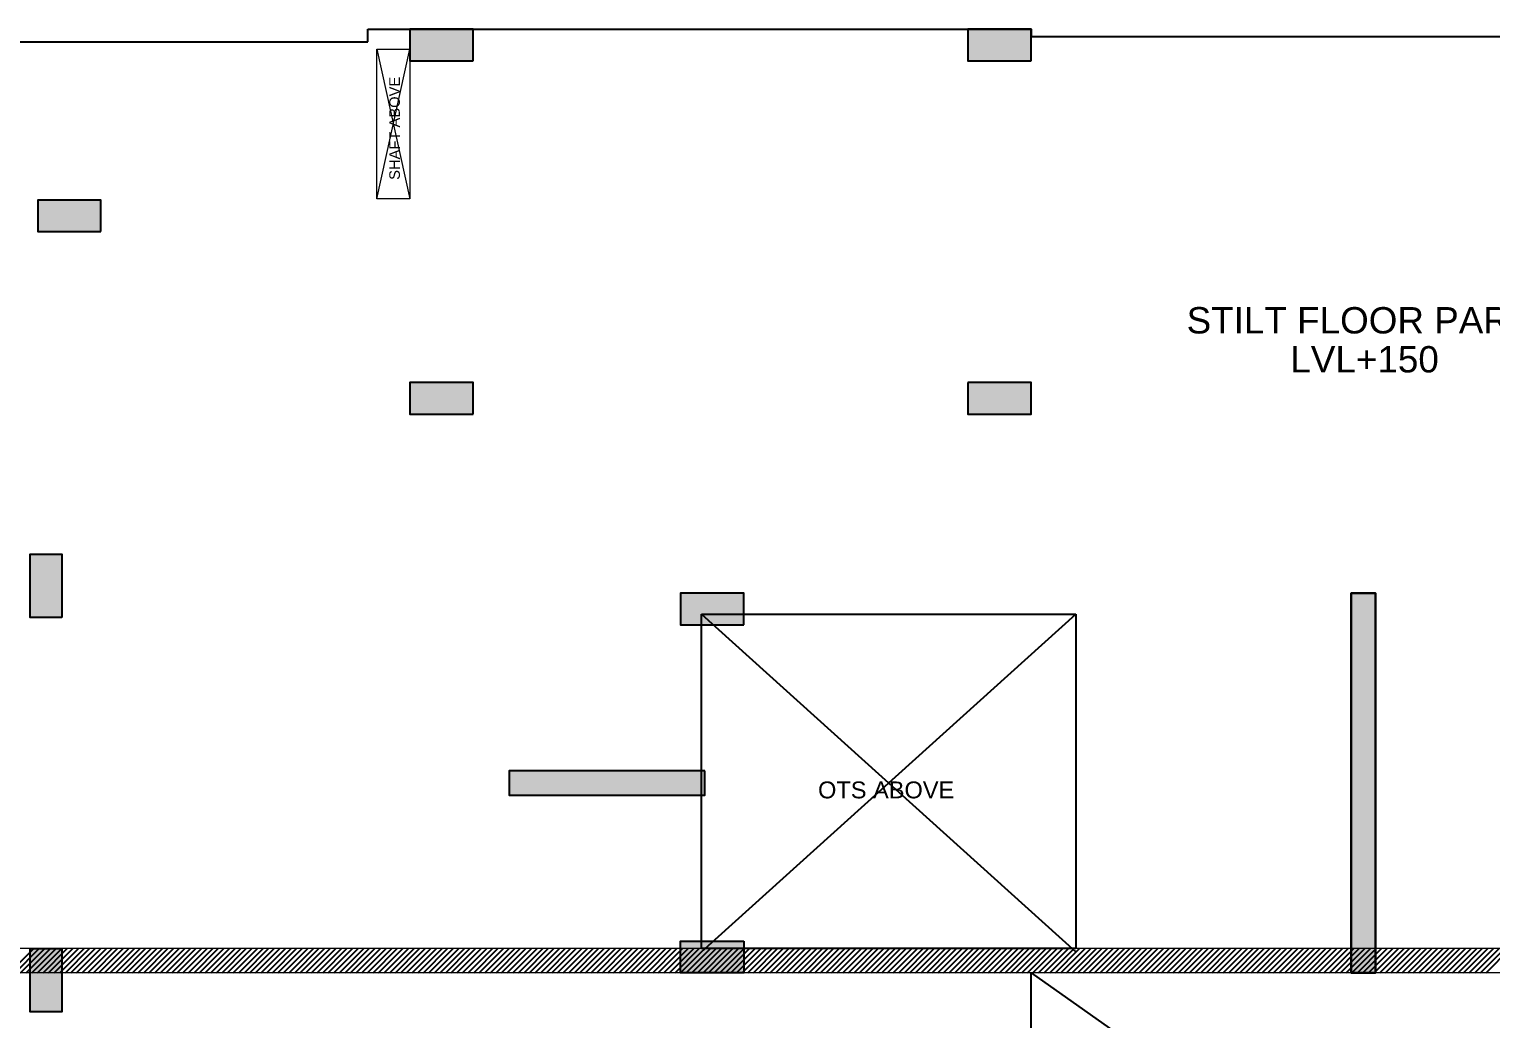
# Model space of a CAD drawing. Header units: millimetres. Extents: x 1277257 to 1543892, y 206696 to 309376.
# Drawn here: x 1302837 to 1316695, y 296270 to 305656 of the extents above; entities that cross this region are included whole.
import ezdxf

# ---------------------------------------------------------------- set-up
doc = ezdxf.new("R2010")
doc.units = ezdxf.units.MM
doc.header["$LTSCALE"] = 500
doc.header["$MEASUREMENT"] = 0
doc.linetypes.add('HIDDEN', pattern=[0.375, 0.25, -0.125])
for name, color, linetype in [('AHC-A-FURNITURE', 2, 'Continuous'), ('Cornice', 252, 'Continuous'), ('TEXT-RM NAME', 6, 'Continuous'), ('TOWER AREA COLUMN.', 6, 'Continuous')]:
    doc.layers.add(name, color=color, linetype=linetype)
doc.layers.add('TOWER COL HATCH', color=253, linetype='Continuous', lineweight=20)
doc.layers.add('Wall', color=2, linetype='Continuous', lineweight=15)
doc.styles.get("Standard").update_dxf_attribs({"font": 'arial.ttf'})

msp = doc.modelspace()

# ---------------------------------------------------------------- hatches: boundary and pattern name
at = {"layer": 'TOWER COL HATCH'}
h = msp.add_hatch(color=253, dxfattribs=at)
h.dxf.hatch_style = 1
h.paths.add_polyline_path([(1307047.1, 305356.4), (1307047.1, 305656.4), (1306447.1, 305656.4), (1306447.1, 305356.4)])
h = msp.add_hatch(color=253, dxfattribs=at)
h.dxf.hatch_style = 1
h.paths.add_polyline_path([(1312337.1, 305356.4), (1312337.1, 305656.4), (1311737.1, 305656.4), (1311737.1, 305356.4)])
h = msp.add_hatch(color=253, dxfattribs=at)
h.dxf.hatch_style = 1
h.paths.add_polyline_path([(1303517.1, 303736.4), (1303517.1, 304036.4), (1302917.1, 304036.4), (1302917.1, 303736.4)])
h = msp.add_hatch(color=253, dxfattribs=at)
h.dxf.hatch_style = 1
h.paths.add_polyline_path([(1307047.1, 302006.4), (1307047.1, 302306.4), (1306447.1, 302306.4), (1306447.1, 302006.4)])
h = msp.add_hatch(color=253, dxfattribs=at)
h.dxf.hatch_style = 1
h.paths.add_polyline_path([(1311737.1, 302306.4), (1311737.1, 302006.4), (1312337.1, 302006.4), (1312337.1, 302306.4)])
h = msp.add_hatch(color=253, dxfattribs=at)
h.dxf.hatch_style = 1
h.paths.add_polyline_path([(1303147.1, 300076.4), (1302847.1, 300076.4), (1302847.1, 300676.4), (1303147.1, 300676.4)])
h = msp.add_hatch(color=253, dxfattribs=at)
h.dxf.hatch_style = 1
h.paths.add_polyline_path([(1309612.1, 300006.4), (1309612.1, 300306.4), (1309012.1, 300306.4), (1309012.1, 300006.4)])
h = msp.add_hatch(color=253, dxfattribs=at)
h.dxf.hatch_style = 1
h.paths.add_polyline_path([(1315602.1, 296706.4), (1315602.1, 300306.4), (1315372.1, 300306.4), (1315372.1, 296706.4)])
h = msp.add_hatch(color=253, dxfattribs=at)
h.dxf.hatch_style = 1
h.paths.add_polyline_path([(1315372.1, 296706.4), (1315372.1, 300306.4), (1315602.1, 300306.4), (1315602.1, 296706.4)])
h = msp.add_hatch(color=253, dxfattribs=at)
h.dxf.hatch_style = 1
h.paths.add_polyline_path([(1309242.1, 298621.4), (1307387.1, 298621.4), (1307387.1, 298391.4), (1309242.1, 298391.4)])
h = msp.add_hatch(color=253, dxfattribs=at)
h.dxf.hatch_style = 1
h.paths.add_polyline_path([(1309612.1, 297006.4), (1309612.1, 296706.4), (1309012.1, 296706.4), (1309012.1, 297006.4)])
h = msp.add_hatch(color=253, dxfattribs=at)
h.dxf.hatch_style = 1
h.paths.add_polyline_path([(1302847.1, 296936.4), (1303147.1, 296936.4), (1303147.1, 296336.4), (1302847.1, 296336.4)])

# ---------------------------------------------------------------- linework, layer by layer
at = {"color": 6, "linetype": 'Continuous'}
for p, q in [((1306047.1, 305536.4), (1306047.1, 305656.4)), ((1306047.1, 305656.4), (1312337.1, 305656.4)), ((1312337.1, 305656.4), (1312337.1, 305586.4)), ((1312337.1, 305586.4), (1318637.1, 305586.4)), ((1301367.1, 305536.4), (1306047.1, 305536.4))]:
    msp.add_line(p, q, dxfattribs=at)
at = {"layer": 'AHC-A-FURNITURE', "color": 1, "linetype": 'Continuous', "ltscale": 50, "true_color": 0xff0000}
for p, q in [((1302649.5, 296706.4), (1302879.5, 296936.4)), ((1302702.5, 296706.4), (1302932.5, 296936.4)), ((1302755.5, 296706.4), (1302985.5, 296936.4)), ((1302808.6, 296706.4), (1303038.6, 296936.4)), ((1302861.6, 296706.4), (1303091.6, 296936.4)), ((1302914.6, 296706.4), (1303144.6, 296936.4)), ((1302967.7, 296706.4), (1303197.7, 296936.4)), ((1303020.7, 296706.4), (1303250.7, 296936.4)), ((1303073.7, 296706.4), (1303303.7, 296936.4)), ((1303126.8, 296706.4), (1303356.8, 296936.4)), ((1303179.8, 296706.4), (1303409.8, 296936.4)), ((1303232.8, 296706.4), (1303462.8, 296936.4)), ((1303285.9, 296706.4), (1303515.9, 296936.4)), ((1303338.9, 296706.4), (1303568.9, 296936.4)), ((1303391.9, 296706.4), (1303621.9, 296936.4)), ((1303445, 296706.4), (1303675, 296936.4)), ((1303498, 296706.4), (1303728, 296936.4)), ((1303551, 296706.4), (1303781, 296936.4)), ((1303604.1, 296706.4), (1303834.1, 296936.4)), ((1303657.1, 296706.4), (1303887.1, 296936.4)), ((1303710.1, 296706.4), (1303940.1, 296936.4)), ((1303763.2, 296706.4), (1303993.2, 296936.4)), ((1303816.2, 296706.4), (1304046.2, 296936.4)), ((1303869.2, 296706.4), (1304099.2, 296936.4)), ((1303922.3, 296706.4), (1304152.3, 296936.4)), ((1303975.3, 296706.4), (1304205.3, 296936.4)), ((1304028.3, 296706.4), (1304258.3, 296936.4)), ((1304081.4, 296706.4), (1304311.4, 296936.4)), ((1304134.4, 296706.4), (1304364.4, 296936.4)), ((1304187.4, 296706.4), (1304417.4, 296936.4)), ((1304240.5, 296706.4), (1304470.5, 296936.4)), ((1304293.5, 296706.4), (1304523.5, 296936.4)), ((1304346.5, 296706.4), (1304576.5, 296936.4)), ((1304399.6, 296706.4), (1304629.6, 296936.4)), ((1304452.6, 296706.4), (1304682.6, 296936.4)), ((1304505.6, 296706.4), (1304735.6, 296936.4)), ((1304558.7, 296706.4), (1304788.7, 296936.4)), ((1304611.7, 296706.4), (1304841.7, 296936.4)), ((1304664.7, 296706.4), (1304894.7, 296936.4)), ((1304717.8, 296706.4), (1304947.8, 296936.4)), ((1304770.8, 296706.4), (1305000.8, 296936.4)), ((1304823.8, 296706.4), (1305053.8, 296936.4)), ((1304876.9, 296706.4), (1305106.9, 296936.4)), ((1304929.9, 296706.4), (1305159.9, 296936.4)), ((1304982.9, 296706.4), (1305212.9, 296936.4)), ((1305036, 296706.4), (1305266, 296936.4)), ((1305089, 296706.4), (1305319, 296936.4)), ((1305142, 296706.4), (1305372, 296936.4)), ((1305195.1, 296706.4), (1305425.1, 296936.4)), ((1305248.1, 296706.4), (1305478.1, 296936.4)), ((1305301.1, 296706.4), (1305531.1, 296936.4)), ((1305354.2, 296706.4), (1305584.2, 296936.4)), ((1305407.2, 296706.4), (1305637.2, 296936.4)), ((1305460.2, 296706.4), (1305690.2, 296936.4)), ((1305513.2, 296706.4), (1305743.2, 296936.4)), ((1305566.3, 296706.4), (1305796.3, 296936.4)), ((1305619.3, 296706.4), (1305849.3, 296936.4)), ((1305672.3, 296706.4), (1305902.3, 296936.4)), ((1305725.4, 296706.4), (1305955.4, 296936.4)), ((1305778.4, 296706.4), (1306008.4, 296936.4)), ((1305831.4, 296706.4), (1306061.4, 296936.4)), ((1305884.5, 296706.4), (1306114.5, 296936.4)), ((1305937.5, 296706.4), (1306167.5, 296936.4)), ((1305990.5, 296706.4), (1306220.5, 296936.4)), ((1306043.6, 296706.4), (1306273.6, 296936.4)), ((1306096.6, 296706.4), (1306326.6, 296936.4)), ((1306149.6, 296706.4), (1306379.6, 296936.4)), ((1306202.7, 296706.4), (1306432.7, 296936.4)), ((1306255.7, 296706.4), (1306485.7, 296936.4)), ((1306308.7, 296706.4), (1306538.7, 296936.4)), ((1306361.8, 296706.4), (1306591.8, 296936.4)), ((1306414.8, 296706.4), (1306644.8, 296936.4)), ((1306467.8, 296706.4), (1306697.8, 296936.4)), ((1306520.9, 296706.4), (1306750.9, 296936.4)), ((1306573.9, 296706.4), (1306803.9, 296936.4)), ((1306626.9, 296706.4), (1306856.9, 296936.4)), ((1306680, 296706.4), (1306910, 296936.4)), ((1306733, 296706.4), (1306963, 296936.4)), ((1306786, 296706.4), (1307016, 296936.4)), ((1306839.1, 296706.4), (1307069.1, 296936.4)), ((1306892.1, 296706.4), (1307122.1, 296936.4)), ((1306945.1, 296706.4), (1307175.1, 296936.4)), ((1306998.2, 296706.4), (1307228.2, 296936.4)), ((1307051.2, 296706.4), (1307281.2, 296936.4)), ((1307104.2, 296706.4), (1307334.2, 296936.4)), ((1307157.3, 296706.4), (1307387.3, 296936.4)), ((1307210.3, 296706.4), (1307440.3, 296936.4)), ((1307263.3, 296706.4), (1307493.3, 296936.4)), ((1307316.4, 296706.4), (1307546.4, 296936.4)), ((1307369.4, 296706.4), (1307599.4, 296936.4)), ((1307422.4, 296706.4), (1307652.4, 296936.4)), ((1307475.5, 296706.4), (1307705.5, 296936.4)), ((1307528.5, 296706.4), (1307758.5, 296936.4)), ((1307581.5, 296706.4), (1307811.5, 296936.4)), ((1307634.6, 296706.4), (1307864.6, 296936.4)), ((1307687.6, 296706.4), (1307917.6, 296936.4)), ((1307740.6, 296706.4), (1307970.6, 296936.4)), ((1307793.7, 296706.4), (1308023.7, 296936.4)), ((1307846.7, 296706.4), (1308076.7, 296936.4)), ((1307899.7, 296706.4), (1308129.7, 296936.4)), ((1307952.8, 296706.4), (1308182.8, 296936.4)), ((1308005.8, 296706.4), (1308235.8, 296936.4)), ((1308058.8, 296706.4), (1308288.8, 296936.4)), ((1308111.9, 296706.4), (1308341.9, 296936.4)), ((1308164.9, 296706.4), (1308394.9, 296936.4)), ((1308217.9, 296706.4), (1308447.9, 296936.4)), ((1308271, 296706.4), (1308501, 296936.4)), ((1308324, 296706.4), (1308554, 296936.4)), ((1308377, 296706.4), (1308607, 296936.4)), ((1308430.1, 296706.4), (1308660.1, 296936.4)), ((1308483.1, 296706.4), (1308713.1, 296936.4)), ((1308536.1, 296706.4), (1308766.1, 296936.4)), ((1308589.2, 296706.4), (1308819.2, 296936.4)), ((1308642.2, 296706.4), (1308872.2, 296936.4)), ((1308695.2, 296706.4), (1308925.2, 296936.4)), ((1308748.3, 296706.4), (1308978.3, 296936.4)), ((1308801.3, 296706.4), (1309031.3, 296936.4)), ((1308854.3, 296706.4), (1309084.3, 296936.4)), ((1308907.4, 296706.4), (1309137.4, 296936.4)), ((1308960.4, 296706.4), (1309190.4, 296936.4)), ((1309013.4, 296706.4), (1309243.4, 296936.4)), ((1309066.5, 296706.4), (1309296.5, 296936.4)), ((1309119.5, 296706.4), (1309349.5, 296936.4)), ((1309172.5, 296706.4), (1309402.5, 296936.4)), ((1309225.6, 296706.4), (1309455.6, 296936.4)), ((1309278.6, 296706.4), (1309508.6, 296936.4)), ((1309331.6, 296706.4), (1309561.6, 296936.4)), ((1309384.7, 296706.4), (1309614.7, 296936.4)), ((1309437.7, 296706.4), (1309667.7, 296936.4)), ((1309490.7, 296706.4), (1309720.7, 296936.4)), ((1309543.8, 296706.4), (1309773.8, 296936.4)), ((1309596.8, 296706.4), (1309826.8, 296936.4)), ((1309649.8, 296706.4), (1309879.8, 296936.4)), ((1309702.9, 296706.4), (1309932.9, 296936.4)), ((1309755.9, 296706.4), (1309985.9, 296936.4)), ((1309808.9, 296706.4), (1310038.9, 296936.4)), ((1309862, 296706.4), (1310092, 296936.4)), ((1309915, 296706.4), (1310145, 296936.4)), ((1309968, 296706.4), (1310198, 296936.4)), ((1310021.1, 296706.4), (1310251.1, 296936.4)), ((1310074.1, 296706.4), (1310304.1, 296936.4)), ((1310127.1, 296706.4), (1310357.1, 296936.4)), ((1310180.2, 296706.4), (1310410.2, 296936.4)), ((1310233.2, 296706.4), (1310463.2, 296936.4)), ((1310286.2, 296706.4), (1310516.2, 296936.4)), ((1310339.3, 296706.4), (1310569.3, 296936.4)), ((1310392.3, 296706.4), (1310622.3, 296936.4)), ((1310445.3, 296706.4), (1310675.3, 296936.4)), ((1310498.4, 296706.4), (1310728.4, 296936.4)), ((1310551.4, 296706.4), (1310781.4, 296936.4)), ((1310604.4, 296706.4), (1310834.4, 296936.4)), ((1310657.5, 296706.4), (1310887.5, 296936.4)), ((1310710.5, 296706.4), (1310940.5, 296936.4)), ((1310763.5, 296706.4), (1310993.5, 296936.4)), ((1310816.6, 296706.4), (1311046.6, 296936.4)), ((1310869.6, 296706.4), (1311099.6, 296936.4)), ((1310922.6, 296706.4), (1311152.6, 296936.4)), ((1310975.6, 296706.4), (1311205.6, 296936.4)), ((1311028.7, 296706.4), (1311258.7, 296936.4)), ((1311081.7, 296706.4), (1311311.7, 296936.4)), ((1311134.7, 296706.4), (1311364.7, 296936.4)), ((1311187.8, 296706.4), (1311417.8, 296936.4)), ((1311240.8, 296706.4), (1311470.8, 296936.4)), ((1311293.8, 296706.4), (1311523.8, 296936.4)), ((1311346.9, 296706.4), (1311576.9, 296936.4)), ((1311399.9, 296706.4), (1311629.9, 296936.4)), ((1311452.9, 296706.4), (1311682.9, 296936.4)), ((1311506, 296706.4), (1311736, 296936.4)), ((1311559, 296706.4), (1311789, 296936.4)), ((1311612, 296706.4), (1311842, 296936.4)), ((1311665.1, 296706.4), (1311895.1, 296936.4)), ((1311718.1, 296706.4), (1311948.1, 296936.4)), ((1311771.1, 296706.4), (1312001.1, 296936.4)), ((1311824.2, 296706.4), (1312054.2, 296936.4)), ((1311877.2, 296706.4), (1312107.2, 296936.4)), ((1311930.2, 296706.4), (1312160.2, 296936.4)), ((1311983.3, 296706.4), (1312213.3, 296936.4)), ((1312036.3, 296706.4), (1312266.3, 296936.4)), ((1312089.3, 296706.4), (1312319.3, 296936.4)), ((1312142.4, 296706.4), (1312372.4, 296936.4)), ((1312195.4, 296706.4), (1312425.4, 296936.4)), ((1312248.4, 296706.4), (1312478.4, 296936.4)), ((1312301.5, 296706.4), (1312531.5, 296936.4)), ((1312354.5, 296706.4), (1312584.5, 296936.4)), ((1312407.5, 296706.4), (1312637.5, 296936.4)), ((1312460.6, 296706.4), (1312690.6, 296936.4)), ((1312513.6, 296706.4), (1312743.6, 296936.4)), ((1312566.6, 296706.4), (1312796.6, 296936.4)), ((1312619.7, 296706.4), (1312849.7, 296936.4)), ((1312672.7, 296706.4), (1312902.7, 296936.4)), ((1312725.7, 296706.4), (1312955.7, 296936.4)), ((1312778.8, 296706.4), (1313008.8, 296936.4)), ((1312831.8, 296706.4), (1313061.8, 296936.4)), ((1312884.8, 296706.4), (1313114.8, 296936.4)), ((1312937.9, 296706.4), (1313167.9, 296936.4)), ((1312990.9, 296706.4), (1313220.9, 296936.4)), ((1313043.9, 296706.4), (1313273.9, 296936.4)), ((1313097, 296706.4), (1313327, 296936.4)), ((1313150, 296706.4), (1313380, 296936.4)), ((1313203, 296706.4), (1313433, 296936.4)), ((1313256.1, 296706.4), (1313486.1, 296936.4)), ((1313309.1, 296706.4), (1313539.1, 296936.4)), ((1313362.1, 296706.4), (1313592.1, 296936.4)), ((1313415.2, 296706.4), (1313645.2, 296936.4)), ((1313468.2, 296706.4), (1313698.2, 296936.4)), ((1313521.2, 296706.4), (1313751.2, 296936.4)), ((1313574.3, 296706.4), (1313804.3, 296936.4)), ((1313627.3, 296706.4), (1313857.3, 296936.4)), ((1313680.3, 296706.4), (1313910.3, 296936.4)), ((1313733.4, 296706.4), (1313963.4, 296936.4)), ((1313786.4, 296706.4), (1314016.4, 296936.4)), ((1313839.4, 296706.4), (1314069.4, 296936.4)), ((1313892.5, 296706.4), (1314122.5, 296936.4)), ((1313945.5, 296706.4), (1314175.5, 296936.4)), ((1313998.5, 296706.4), (1314228.5, 296936.4)), ((1314051.6, 296706.4), (1314281.6, 296936.4)), ((1314104.6, 296706.4), (1314334.6, 296936.4)), ((1314157.6, 296706.4), (1314387.6, 296936.4)), ((1314210.7, 296706.4), (1314440.7, 296936.4)), ((1314263.7, 296706.4), (1314493.7, 296936.4)), ((1314316.7, 296706.4), (1314546.7, 296936.4)), ((1314369.8, 296706.4), (1314599.8, 296936.4)), ((1314422.8, 296706.4), (1314652.8, 296936.4)), ((1314475.8, 296706.4), (1314705.8, 296936.4)), ((1314528.9, 296706.4), (1314758.9, 296936.4)), ((1314581.9, 296706.4), (1314811.9, 296936.4)), ((1314634.9, 296706.4), (1314864.9, 296936.4)), ((1314688, 296706.4), (1314918, 296936.4)), ((1314741, 296706.4), (1314971, 296936.4)), ((1314794, 296706.4), (1315024, 296936.4)), ((1314847.1, 296706.4), (1315077.1, 296936.4)), ((1314900.1, 296706.4), (1315130.1, 296936.4)), ((1314953.1, 296706.4), (1315183.1, 296936.4)), ((1315006.2, 296706.4), (1315236.2, 296936.4)), ((1315059.2, 296706.4), (1315289.2, 296936.4)), ((1315112.2, 296706.4), (1315342.2, 296936.4)), ((1315165.3, 296706.4), (1315395.3, 296936.4)), ((1315218.3, 296706.4), (1315448.3, 296936.4)), ((1315271.3, 296706.4), (1315501.3, 296936.4)), ((1315324.4, 296706.4), (1315554.4, 296936.4)), ((1315377.4, 296706.4), (1315607.4, 296936.4)), ((1315430.4, 296706.4), (1315660.4, 296936.4)), ((1315483.5, 296706.4), (1315713.5, 296936.4)), ((1315536.5, 296706.4), (1315766.5, 296936.4)), ((1315589.5, 296706.4), (1315819.5, 296936.4)), ((1315642.6, 296706.4), (1315872.6, 296936.4)), ((1315695.6, 296706.4), (1315925.6, 296936.4)), ((1315748.6, 296706.4), (1315978.6, 296936.4)), ((1315801.7, 296706.4), (1316031.7, 296936.4)), ((1315854.7, 296706.4), (1316084.7, 296936.4)), ((1315907.7, 296706.4), (1316137.7, 296936.4)), ((1315960.8, 296706.4), (1316190.8, 296936.4)), ((1316013.8, 296706.4), (1316243.8, 296936.4)), ((1316066.8, 296706.4), (1316296.8, 296936.4)), ((1316119.9, 296706.4), (1316349.9, 296936.4)), ((1316172.9, 296706.4), (1316402.9, 296936.4)), ((1316225.9, 296706.4), (1316455.9, 296936.4)), ((1316279, 296706.4), (1316509, 296936.4)), ((1316332, 296706.4), (1316562, 296936.4)), ((1316385, 296706.4), (1316615, 296936.4)), ((1316438, 296706.4), (1316668, 296936.4)), ((1316491.1, 296706.4), (1316721.1, 296936.4)), ((1316544.1, 296706.4), (1316774.1, 296936.4)), ((1316597.1, 296706.4), (1316827.1, 296936.4)), ((1316650.2, 296706.4), (1316880.2, 296936.4))]:
    msp.add_line(p, q, dxfattribs=at)
at = {"layer": 'Cornice', "linetype": 'HIDDEN', "ltscale": 300}
for p, q in [((1309212.1, 300106.4), (1312762.1, 296906.4)), ((1309212.1, 296906.4), (1312762.1, 300106.4)), ((1309212.1, 300106.4), (1312762.1, 300106.4)), ((1309212.1, 296936.4), (1309212.1, 300106.4)), ((1312762.1, 300106.4), (1312762.1, 296936.4)), ((1312762.1, 296936.4), (1309212.1, 296936.4)), ((1312337.1, 296706.4), (1318637.1, 292256.4)), ((1312337.1, 295006.4), (1312337.1, 296706.4))]:
    msp.add_line(p, q, dxfattribs=at)
at = {"layer": 'TOWER AREA COLUMN.'}
for points in [[(1307047.1, 305356.4), (1307047.1, 305656.4), (1306447.1, 305656.4), (1306447.1, 305356.4)], [(1312337.1, 305356.4), (1312337.1, 305656.4), (1311737.1, 305656.4), (1311737.1, 305356.4)], [(1303517.1, 303736.4), (1303517.1, 304036.4), (1302917.1, 304036.4), (1302917.1, 303736.4)], [(1307047.1, 302006.4), (1307047.1, 302306.4), (1306447.1, 302306.4), (1306447.1, 302006.4)], [(1311737.1, 302306.4), (1311737.1, 302006.4), (1312337.1, 302006.4), (1312337.1, 302306.4)], [(1303147.1, 300076.4), (1302847.1, 300076.4), (1302847.1, 300676.4), (1303147.1, 300676.4)], [(1309612.1, 300006.4), (1309612.1, 300306.4), (1309012.1, 300306.4), (1309012.1, 300006.4)], [(1315602.1, 296706.4), (1315602.1, 300306.4), (1315372.1, 300306.4), (1315372.1, 296706.4)], [(1315372.1, 296706.4), (1315372.1, 300306.4), (1315602.1, 300306.4), (1315602.1, 296706.4)], [(1309242.1, 298621.4), (1307387.1, 298621.4), (1307387.1, 298391.4), (1309242.1, 298391.4)], [(1309612.1, 297006.4), (1309612.1, 296706.4), (1309012.1, 296706.4), (1309012.1, 297006.4)], [(1302847.1, 296936.4), (1303147.1, 296936.4), (1303147.1, 296336.4), (1302847.1, 296336.4)]]:
    msp.add_lwpolyline(points, close=True, dxfattribs=at)
at = {"layer": 'Wall', "linetype": 'HIDDEN', "ltscale": 100}
for p, q in [((1306132.1, 305466.4), (1306447.1, 305466.4)), ((1306132.1, 304046.4), (1306132.1, 305466.4)), ((1306132.1, 305466.4), (1306447.1, 304046.4)), ((1306132.1, 304046.4), (1306447.1, 305466.4)), ((1306447.1, 305466.4), (1306447.1, 304046.4)), ((1306447.1, 304046.4), (1306132.1, 304046.4))]:
    msp.add_line(p, q, dxfattribs=at)
at = {"layer": 'Wall'}
for p, q in [((1333032.1, 296936.4), (1297942.1, 296936.4)), ((1333032.1, 296706.4), (1297942.1, 296706.4))]:
    msp.add_line(p, q, dxfattribs=at)

# ---------------------------------------------------------------- texts
at = {"layer": 'TEXT-RM NAME'}
for s, height, rotation, p in [('SHAFT ABOVE', 100, 90, (1306351.1, 304227.5)), ('STILT FLOOR PARKING', 250, 360, (1313811.2, 302770.4)), ('LVL+150', 250, 360, (1314794.9, 302400.7)), ('OTS ABOVE', 160, 360, (1310316.3, 298360.7))]:
    msp.add_text(s, height=height, rotation=rotation, dxfattribs=at).set_placement(p)

doc.saveas('drawing.dxf')
